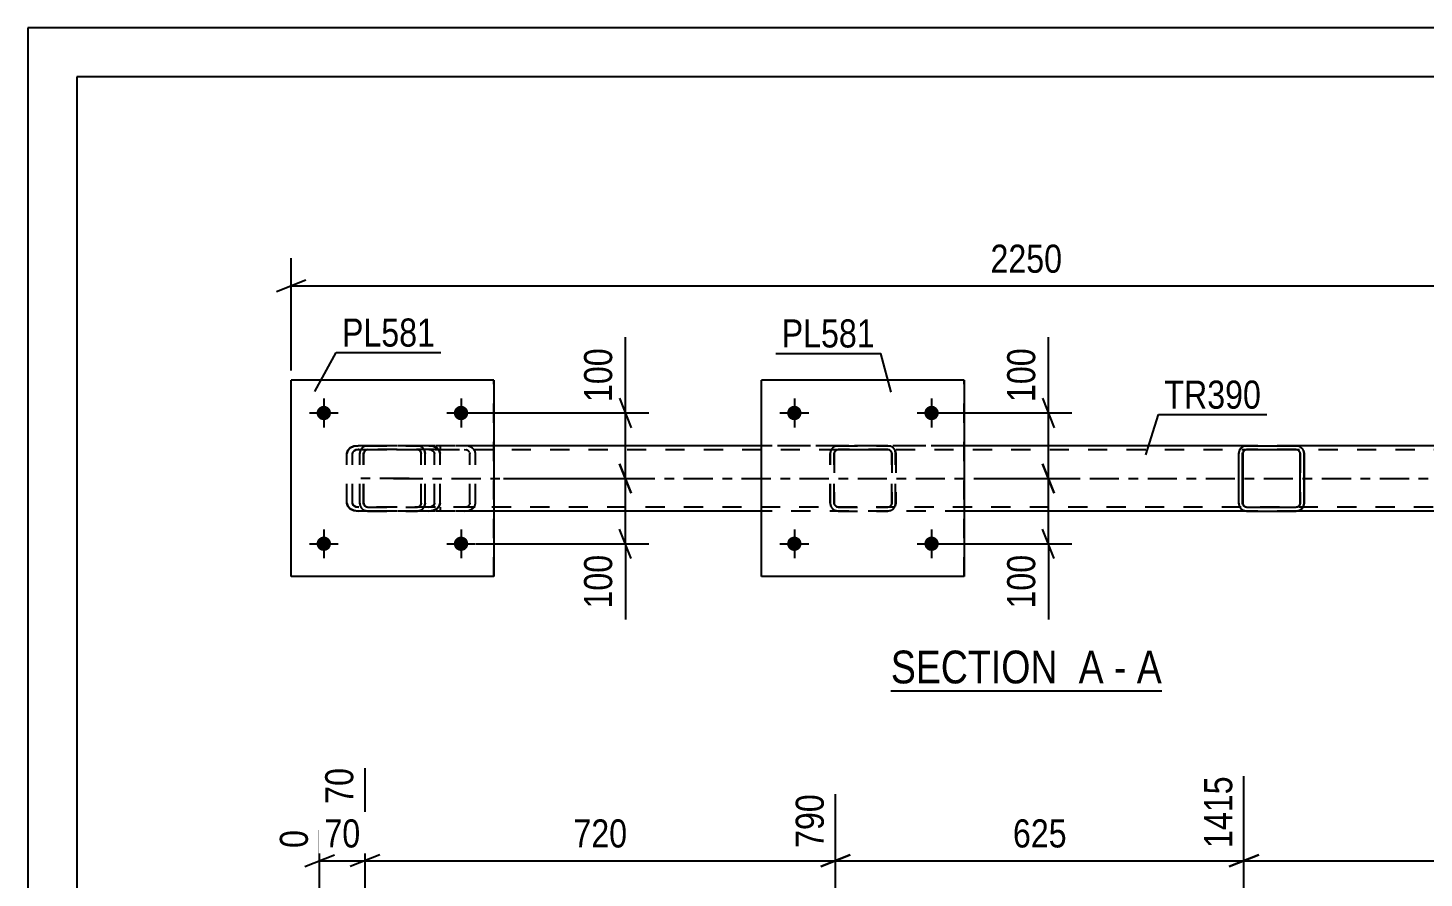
# Model space of a CAD drawing. Header units: millimetres. Extents: x 0 to 594, y 0 to 420.
# Drawn here: x 0 to 142.4, y 333.3 to 420 of the extents above; entities that cross this region are included whole.
import ezdxf

# ---------------------------------------------------------------- set-up
doc = ezdxf.new("R2010")
doc.units = ezdxf.units.MM
doc.linetypes.add('DXK_LINE_DOT2', pattern=[3.9198, 1.9599, -1.9599])
doc.linetypes.add('DXK_LINE_DOT3', pattern=[5.9187, 2.979, -0.9799, 0.9799, -0.9799])
doc.styles.add('Arial Narrow', font='ARIALN.TTF', dxfattribs={"height": 0.2})

# ---------------------------------------------------------------- blocks, each defined once
blk = doc.blocks.new('Unknown-761571251-1162')
at = {"color": 5, "linetype": 'Continuous'}
for p, q in [((594, 420), (0, 420)), ((0, 420), (0, 0)), ((589, 415), (5, 415)), ((5, 415), (5, 5))]:
    blk.add_line(p, q, dxfattribs=at)
blk = doc.blocks.new('Unknown-761571251-11 - 6985')
at = {"color": 6, "linetype": 'Continuous'}
blk.add_line((88.03, 352.42), (115.68, 352.42), dxfattribs=at)
at = {"color": 0, "linetype": 'Continuous'}
for points in [[(106.14, 353.17), (106.14, 356.67), (88.03, 356.67), (88.03, 353.17)], [(109.74, 353.17), (109.74, 356.67), (107.19, 356.67), (107.19, 353.17)], [(112.07, 353.17), (112.07, 356.67), (110.79, 356.67), (110.79, 353.17)], [(115.68, 353.17), (115.68, 356.67), (113.12, 356.67), (113.12, 353.17)]]:
    blk.add_wipeout(points, dxfattribs=at)
at = {"color": 7, "linetype": 'Continuous', "style": 'Arial Narrow'}
for s, p in [('SECTION ', (88.03, 353.17)), ('A', (107.19, 353.17)), ('A', (113.12, 353.17)), ('-', (110.79, 353.17))]:
    blk.add_text(s, height=3.34, dxfattribs=at).set_placement(p)
blk = doc.blocks.new('Part-761571251-6990 - 6985')
at = {"color": 7, "linetype": 'DXK_LINE_DOT2'}
for p, q in [((45.61, 377.4), (42.06, 377.4)), ((42.06, 377.4), (42.06, 377)), ((42.06, 377), (45.61, 377)), ((44.95, 377.34), (44.5, 377.4)), ((44.5, 377), (44.73, 376.97)), ((45.04, 376.76), (45.08, 376.6)), ((45.08, 371.54), (45.08, 376.6)), ((45.67, 376.6), (45.58, 376.91)), ((45.67, 371.54), (45.67, 376.6)), ((45.61, 371.14), (42.06, 371.14)), ((42.06, 371.14), (42.06, 370.74)), ((45.61, 370.74), (42.06, 370.74)), ((44.73, 371.17), (44.5, 371.14)), ((44.5, 370.74), (44.95, 370.8)), ((45.08, 371.54), (45.04, 371.39)), ((45.58, 371.23), (45.67, 371.54))]:
    blk.add_line(p, q, dxfattribs=at)
for centre, radius, start, end in [((44.6, 376.46), 0.53, 34.3521, 76.6378), ((44.7, 376.31), 1.06, 34.3521, 76.6378), ((44.6, 371.68), 0.53, 283.3622, 325.6479), ((44.7, 371.83), 1.06, 283.3622, 325.6479)]:
    blk.add_arc(centre, radius, start, end, dxfattribs=at)
blk = doc.blocks.new('Part-761571251-6997 - 6985')
at = {"color": 7, "linetype": 'DXK_LINE_DOT2'}
for p, q in [((32.54, 376.6), (32.63, 376.91)), ((32.54, 371.54), (32.54, 376.6)), ((32.63, 376.91), (32.87, 377.17)), ((32.87, 377.17), (33.24, 377.34)), ((33.15, 376.76), (33.11, 376.6)), ((33.11, 371.54), (33.11, 376.6)), ((33.28, 376.89), (33.15, 376.76)), ((33.24, 377.34), (33.68, 377.4)), ((33.46, 376.97), (33.28, 376.89)), ((33.68, 377), (33.46, 376.97)), ((47.52, 377.4), (33.68, 377.4)), ((33.68, 377), (174.72, 377)), ((40.91, 377.4), (41.35, 377.34)), ((41.13, 376.97), (40.91, 377)), ((41.32, 376.89), (41.13, 376.97)), ((41.44, 376.76), (41.32, 376.89)), ((41.35, 377.34), (41.72, 377.17)), ((41.49, 376.6), (41.44, 376.76)), ((41.49, 371.54), (41.49, 376.6)), ((41.72, 377.17), (41.97, 376.91)), ((41.97, 376.91), (42.06, 376.6)), ((42.06, 371.54), (42.06, 376.6)), ((129.39, 377.4), (74.85, 377.4)), ((95.52, 377.4), (74.85, 377.4)), ((32.63, 371.23), (32.54, 371.54)), ((32.87, 370.97), (32.63, 371.23)), ((33.24, 370.8), (32.87, 370.97)), ((33.11, 371.54), (33.15, 371.39)), ((33.15, 371.39), (33.28, 371.26)), ((33.68, 370.74), (33.24, 370.8)), ((33.28, 371.26), (33.46, 371.17)), ((33.46, 371.17), (33.68, 371.14)), ((174.72, 371.14), (33.68, 371.14)), ((47.52, 370.74), (33.68, 370.74)), ((40.91, 371.14), (41.13, 371.17)), ((41.35, 370.8), (40.91, 370.74)), ((41.13, 371.17), (41.32, 371.26)), ((41.32, 371.26), (41.44, 371.39)), ((41.72, 370.97), (41.35, 370.8)), ((41.44, 371.39), (41.49, 371.54)), ((41.97, 371.23), (41.72, 370.97)), ((42.06, 371.54), (41.97, 371.23)), ((95.52, 370.74), (74.85, 370.74)), ((129.39, 370.74), (124.32, 370.74))]:
    blk.add_line(p, q, dxfattribs=at)
at = {"color": 2, "linetype": 'Continuous'}
for p, q in [((74.85, 377.4), (47.52, 377.4)), ((124.32, 377.4), (95.52, 377.4)), ((176.56, 377.4), (129.39, 377.4)), ((74.85, 370.74), (47.52, 370.74)), ((124.32, 370.74), (95.52, 370.74)), ((176.56, 370.74), (129.39, 370.74))]:
    blk.add_line(p, q, dxfattribs=at)
at = {"color": 7, "linetype": 'DXK_LINE_DOT3'}
blk.add_line((37.3, 374.07), (175.64, 374.07), dxfattribs=at)
blk = doc.blocks.new('Part-761571251-6989 - 6985')
at = {"color": 7, "linetype": 'DXK_LINE_DOT2'}
for p, q in [((32.63, 376.91), (32.54, 376.6)), ((32.54, 371.54), (32.54, 376.6)), ((32.87, 377.17), (32.63, 376.91)), ((33.24, 377.34), (32.87, 377.17)), ((33.11, 376.6), (33.15, 376.76)), ((33.11, 371.54), (33.11, 376.6)), ((33.15, 376.76), (33.28, 376.89)), ((33.68, 377.4), (33.24, 377.34)), ((33.28, 376.89), (33.46, 376.97)), ((33.46, 376.97), (33.68, 377)), ((41.59, 377.4), (33.68, 377.4)), ((41.59, 377), (33.68, 377)), ((41.35, 377.34), (40.91, 377.4)), ((40.91, 377), (41.13, 376.97)), ((41.13, 376.97), (41.32, 376.89)), ((41.32, 376.89), (41.44, 376.76)), ((41.72, 377.17), (41.35, 377.34)), ((41.44, 376.76), (41.49, 376.6)), ((41.49, 371.54), (41.49, 376.6)), ((41.97, 376.91), (41.72, 377.17)), ((42.06, 376.6), (41.97, 376.91)), ((42.06, 371.54), (42.06, 376.6)), ((32.54, 371.54), (32.63, 371.23)), ((32.63, 371.23), (32.87, 370.97)), ((32.87, 370.97), (33.24, 370.8)), ((33.15, 371.39), (33.11, 371.54)), ((33.28, 371.26), (33.15, 371.39)), ((33.24, 370.8), (33.68, 370.74)), ((33.46, 371.17), (33.28, 371.26)), ((33.68, 371.14), (33.46, 371.17)), ((41.59, 371.14), (33.68, 371.14)), ((41.59, 370.74), (33.68, 370.74)), ((41.13, 371.17), (40.91, 371.14)), ((40.91, 370.74), (41.35, 370.8)), ((41.32, 371.26), (41.13, 371.17)), ((41.44, 371.39), (41.32, 371.26)), ((41.35, 370.8), (41.72, 370.97)), ((41.49, 371.54), (41.44, 371.39)), ((41.72, 370.97), (41.97, 371.23)), ((41.97, 371.23), (42.06, 371.54))]:
    blk.add_line(p, q, dxfattribs=at)
at = {"color": 7, "linetype": 'DXK_LINE_DOT3'}
blk.add_line((38.89, 374.07), (33.88, 374.07), dxfattribs=at)
blk = doc.blocks.new('Part-761571251-6992 - 6985')
at = {"color": 7, "linetype": 'DXK_LINE_DOT2'}
for p, q in [((81.91, 376.91), (81.85, 376.6)), ((81.85, 371.54), (81.85, 376.6)), ((81.85, 376.6), (81.86, 376.6)), ((81.86, 376.6), (81.92, 376.91)), ((81.86, 371.54), (81.86, 376.6)), ((82.25, 376.6), (82.28, 376.76)), ((82.25, 371.54), (82.25, 376.6)), ((82.25, 376.6), (82.26, 376.6)), ((82.29, 376.76), (82.26, 376.6)), ((82.26, 376.6), (82.26, 371.54)), ((82.28, 376.76), (82.37, 376.89)), ((82.38, 376.89), (82.29, 376.76)), ((82.35, 377.34), (82.66, 377.4)), ((82.65, 377.4), (82.35, 377.34)), ((82.37, 376.89), (82.5, 376.97)), ((82.51, 376.97), (82.38, 376.89)), ((82.5, 376.97), (82.65, 377)), ((82.5, 376.97), (82.51, 376.97)), ((82.66, 377), (82.51, 376.97)), ((82.65, 377.4), (87.72, 377.4)), ((82.65, 377.4), (82.66, 377.4)), ((82.65, 377), (87.72, 377)), ((82.65, 377), (82.66, 377)), ((82.66, 377.4), (87.73, 377.4)), ((87.73, 377), (82.66, 377)), ((87.72, 377.4), (87.73, 377.4)), ((88.03, 377.34), (87.72, 377.4)), ((87.72, 377), (87.73, 377)), ((87.72, 377), (87.87, 376.97)), ((87.73, 377.4), (88.03, 377.34)), ((87.88, 376.97), (87.73, 377)), ((87.87, 376.97), (88, 376.89)), ((88.01, 376.89), (87.88, 376.97)), ((88, 376.89), (88.09, 376.76)), ((88.1, 376.76), (88.01, 376.89)), ((88.03, 377.34), (88.03, 377.34)), ((88.09, 376.76), (88.12, 376.6)), ((88.13, 376.6), (88.1, 376.76)), ((88.12, 371.54), (88.12, 376.6)), ((88.12, 376.6), (88.13, 376.6)), ((88.13, 376.6), (88.13, 371.54)), ((88.52, 376.6), (88.46, 376.91)), ((88.47, 376.91), (88.53, 376.6)), ((88.52, 371.54), (88.52, 376.6)), ((88.52, 376.6), (88.53, 376.6)), ((88.53, 376.6), (88.53, 371.54)), ((81.85, 371.54), (81.86, 371.54)), ((81.85, 371.54), (81.91, 371.23)), ((81.92, 371.23), (81.86, 371.54)), ((82.25, 371.54), (82.26, 371.54)), ((82.28, 371.39), (82.25, 371.54)), ((82.26, 371.54), (82.29, 371.39)), ((82.37, 371.26), (82.28, 371.39)), ((82.29, 371.39), (82.38, 371.26)), ((82.66, 370.74), (82.35, 370.8)), ((82.35, 370.8), (82.65, 370.74)), ((82.5, 371.17), (82.37, 371.26)), ((82.38, 371.26), (82.51, 371.17)), ((82.5, 371.17), (82.51, 371.17)), ((82.65, 371.14), (82.5, 371.17)), ((82.51, 371.17), (82.66, 371.14)), ((82.65, 371.14), (87.72, 371.14)), ((82.65, 371.14), (82.66, 371.14)), ((82.65, 370.74), (87.72, 370.74)), ((82.65, 370.74), (82.66, 370.74)), ((82.66, 371.14), (87.73, 371.14)), ((82.66, 370.74), (87.73, 370.74)), ((87.87, 371.17), (87.72, 371.14)), ((87.72, 371.14), (87.73, 371.14)), ((87.72, 370.74), (88.03, 370.8)), ((87.72, 370.74), (87.73, 370.74)), ((87.73, 371.14), (87.88, 371.17)), ((88.03, 370.8), (87.73, 370.74)), ((88, 371.26), (87.87, 371.17)), ((87.88, 371.17), (88.01, 371.26)), ((88.09, 371.39), (88, 371.26)), ((88.01, 371.26), (88.1, 371.39)), ((88.03, 370.8), (88.03, 370.8)), ((88.12, 371.54), (88.09, 371.39)), ((88.1, 371.39), (88.13, 371.54)), ((88.12, 371.54), (88.13, 371.54)), ((88.46, 371.23), (88.52, 371.54)), ((88.53, 371.54), (88.47, 371.23)), ((88.52, 371.54), (88.53, 371.54))]:
    blk.add_line(p, q, dxfattribs=at)
at = {"color": 7, "linetype": 'DXK_LINE_DOT3'}
blk.add_line((85.18, 374.07), (85.2, 374.07), dxfattribs=at)
at = {"color": 7, "linetype": 'DXK_LINE_DOT2'}
for centre, start, end in [((82.65, 376.6), 112.5, 157.5), ((82.66, 376.6), 112.5, 157.5), ((87.73, 376.6), 22.5, 67.5), ((87.72, 376.6), 22.5, 67.5), ((82.65, 371.54), 202.5, 247.5), ((82.66, 371.54), 202.5, 247.5), ((87.73, 371.54), 292.5, 337.5), ((87.72, 371.54), 292.5, 337.5)]:
    blk.add_arc(centre, 0.8, start, end, dxfattribs=at)
blk = doc.blocks.new('Part-761571251-6993 - 6985')
at = {"color": 2, "linetype": 'Continuous'}
for p, q in [((95.52, 384.07), (74.85, 384.07)), ((74.85, 364.07), (74.85, 384.07)), ((95.52, 384.07), (95.52, 384.07)), ((95.52, 384.07), (95.52, 364.07)), ((95.52, 364.07), (74.85, 364.07)), ((95.52, 364.07), (95.52, 364.07))]:
    blk.add_line(p, q, dxfattribs=at)
at = {"color": 7, "linetype": 'DXK_LINE_DOT2'}
for p, q in [((74.85, 364.07), (74.85, 384.07)), ((95.52, 364.07), (95.52, 384.07))]:
    blk.add_line(p, q, dxfattribs=at)
blk = doc.blocks.new('Part-761571251-6994 - 6985')
at = {"color": 7, "linetype": 'DXK_LINE_DOT2'}
for p, q in [((33.91, 376.91), (33.85, 376.6)), ((33.85, 371.54), (33.85, 376.6)), ((33.85, 376.6), (33.86, 376.6)), ((33.86, 376.6), (33.92, 376.91)), ((33.86, 371.54), (33.86, 376.6)), ((34.25, 376.6), (34.28, 376.76)), ((34.25, 376.6), (34.26, 376.6)), ((34.25, 371.54), (34.25, 376.6)), ((34.29, 376.76), (34.26, 376.6)), ((34.26, 371.54), (34.26, 376.6)), ((34.28, 376.76), (34.37, 376.89)), ((34.38, 376.89), (34.29, 376.76)), ((34.65, 377.4), (34.35, 377.34)), ((34.35, 377.34), (34.66, 377.4)), ((34.37, 376.89), (34.5, 376.97)), ((34.51, 376.97), (34.38, 376.89)), ((34.5, 376.97), (34.65, 377)), ((34.5, 376.97), (34.51, 376.97)), ((34.66, 377), (34.51, 376.97)), ((34.65, 377.4), (39.72, 377.4)), ((34.65, 377.4), (34.66, 377.4)), ((34.65, 377), (34.66, 377)), ((34.65, 377), (39.72, 377)), ((34.66, 377.4), (39.73, 377.4)), ((34.66, 377), (39.73, 377)), ((39.72, 377.4), (39.73, 377.4)), ((40.03, 377.34), (39.72, 377.4)), ((39.72, 377), (39.73, 377)), ((39.72, 377), (39.87, 376.97)), ((39.73, 377.4), (40.03, 377.34)), ((39.88, 376.97), (39.73, 377)), ((39.87, 376.97), (40, 376.89)), ((40.01, 376.89), (39.88, 376.97)), ((40, 376.89), (40.09, 376.76)), ((40.1, 376.76), (40.01, 376.89)), ((40.03, 377.34), (40.03, 377.34)), ((40.09, 376.76), (40.12, 376.6)), ((40.13, 376.6), (40.1, 376.76)), ((40.13, 376.6), (40.12, 376.6)), ((40.12, 371.54), (40.12, 376.6)), ((40.13, 371.54), (40.13, 376.6)), ((40.52, 376.6), (40.46, 376.91)), ((40.47, 376.91), (40.53, 376.6)), ((40.52, 371.54), (40.52, 376.6)), ((40.52, 376.6), (40.53, 376.6)), ((40.53, 371.54), (40.53, 376.6)), ((33.85, 371.54), (33.86, 371.54)), ((33.85, 371.54), (33.91, 371.23)), ((33.92, 371.23), (33.86, 371.54)), ((34.25, 371.54), (34.26, 371.54)), ((34.28, 371.39), (34.25, 371.54)), ((34.26, 371.54), (34.29, 371.39)), ((34.37, 371.26), (34.28, 371.39)), ((34.29, 371.39), (34.38, 371.26)), ((34.35, 370.8), (34.65, 370.74)), ((34.66, 370.74), (34.35, 370.8)), ((34.5, 371.17), (34.37, 371.26)), ((34.38, 371.26), (34.51, 371.17)), ((34.5, 371.17), (34.51, 371.17)), ((34.65, 371.14), (34.5, 371.17)), ((34.51, 371.17), (34.66, 371.14)), ((34.65, 371.14), (34.66, 371.14)), ((34.65, 371.14), (39.72, 371.14)), ((34.65, 370.74), (39.72, 370.74)), ((34.65, 370.74), (34.66, 370.74)), ((34.66, 371.14), (39.73, 371.14)), ((34.66, 370.74), (39.73, 370.74)), ((39.87, 371.17), (39.72, 371.14)), ((39.72, 371.14), (39.73, 371.14)), ((39.72, 370.74), (40.03, 370.8)), ((39.72, 370.74), (39.73, 370.74)), ((39.73, 371.14), (39.88, 371.17)), ((40.03, 370.8), (39.73, 370.74)), ((40, 371.26), (39.87, 371.17)), ((39.88, 371.17), (40.01, 371.26)), ((40.09, 371.39), (40, 371.26)), ((40.01, 371.26), (40.1, 371.39)), ((40.03, 370.8), (40.03, 370.8)), ((40.12, 371.54), (40.09, 371.39)), ((40.1, 371.39), (40.13, 371.54)), ((40.12, 371.54), (40.13, 371.54)), ((40.46, 371.23), (40.52, 371.54)), ((40.53, 371.54), (40.47, 371.23)), ((40.52, 371.54), (40.53, 371.54))]:
    blk.add_line(p, q, dxfattribs=at)
at = {"color": 7, "linetype": 'DXK_LINE_DOT3'}
blk.add_line((37.18, 374.07), (37.2, 374.07), dxfattribs=at)
at = {"color": 7, "linetype": 'DXK_LINE_DOT2'}
for centre, start, end in [((34.65, 376.6), 112.5, 157.5), ((34.66, 376.6), 112.5, 157.5), ((39.72, 376.6), 22.5, 67.5), ((39.73, 376.6), 22.5, 67.5), ((34.65, 371.54), 202.5, 247.5), ((34.66, 371.54), 202.5, 247.5), ((39.72, 371.54), 292.5, 337.5), ((39.73, 371.54), 292.5, 337.5)]:
    blk.add_arc(centre, 0.8, start, end, dxfattribs=at)
blk = doc.blocks.new('Part-761571251-6995 - 6985')
at = {"color": 2, "linetype": 'Continuous'}
for p, q in [((47.52, 384.07), (26.85, 384.07)), ((26.85, 364.07), (26.85, 384.07)), ((47.52, 384.07), (47.52, 384.07)), ((47.52, 384.07), (47.52, 364.07)), ((47.52, 364.07), (26.85, 364.07)), ((47.52, 364.07), (47.52, 364.07))]:
    blk.add_line(p, q, dxfattribs=at)
at = {"color": 7, "linetype": 'DXK_LINE_DOT2'}
for p, q in [((26.85, 364.07), (26.85, 384.07)), ((47.52, 364.07), (47.52, 384.07))]:
    blk.add_line(p, q, dxfattribs=at)
blk = doc.blocks.new('Part-761571251-6996 - 6985')
at = {"color": 2, "linetype": 'Continuous'}
for p, q in [((123.58, 376.91), (123.52, 376.6)), ((123.52, 371.54), (123.52, 376.6)), ((123.92, 376.6), (123.95, 376.76)), ((123.92, 371.54), (123.92, 376.6)), ((123.92, 376.6), (123.93, 376.6)), ((123.96, 376.76), (123.93, 376.6)), ((123.93, 376.6), (123.93, 371.54)), ((123.95, 376.76), (124.04, 376.89)), ((124.04, 376.89), (123.96, 376.76)), ((124.32, 377.4), (124.01, 377.34)), ((124.04, 376.89), (124.17, 376.97)), ((124.17, 376.97), (124.04, 376.89)), ((124.17, 376.97), (124.32, 377)), ((124.33, 377), (124.17, 376.97)), ((124.32, 377.4), (129.39, 377.4)), ((124.32, 377), (129.39, 377)), ((129.39, 377.4), (129.7, 377.34)), ((129.69, 377.34), (129.39, 377.4)), ((129.39, 377), (129.54, 376.97)), ((129.54, 376.97), (129.67, 376.89)), ((129.67, 376.89), (129.76, 376.76)), ((129.76, 376.76), (129.79, 376.6)), ((129.79, 371.54), (129.79, 376.6)), ((130.13, 376.91), (130.19, 376.6)), ((130.19, 376.6), (130.13, 376.91)), ((130.19, 371.54), (130.19, 376.6)), ((130.19, 376.6), (130.19, 376.6)), ((130.19, 376.6), (130.19, 371.54)), ((123.52, 371.54), (123.58, 371.23)), ((123.92, 371.54), (123.93, 371.54)), ((123.95, 371.39), (123.92, 371.54)), ((123.93, 371.54), (123.96, 371.39)), ((124.04, 371.26), (123.95, 371.39)), ((123.96, 371.39), (124.04, 371.26)), ((124.01, 370.8), (124.32, 370.74)), ((124.17, 371.17), (124.04, 371.26)), ((124.04, 371.26), (124.17, 371.17)), ((124.32, 371.14), (124.17, 371.17)), ((124.17, 371.17), (124.33, 371.14)), ((124.32, 371.14), (129.39, 371.14)), ((124.32, 370.74), (129.39, 370.74)), ((129.54, 371.17), (129.39, 371.14)), ((129.7, 370.8), (129.39, 370.74)), ((129.39, 370.74), (129.69, 370.8)), ((129.67, 371.26), (129.54, 371.17)), ((129.76, 371.39), (129.67, 371.26)), ((129.69, 370.8), (129.7, 370.8)), ((129.79, 371.54), (129.76, 371.39)), ((130.19, 371.54), (130.13, 371.23)), ((130.13, 371.23), (130.19, 371.54)), ((130.19, 371.54), (130.19, 371.54))]:
    blk.add_line(p, q, dxfattribs=at)
at = {"color": 7, "linetype": 'DXK_LINE_DOT2'}
for p, q in [((123.52, 376.6), (123.53, 376.6)), ((123.53, 376.6), (123.59, 376.91)), ((123.53, 371.54), (123.53, 376.6)), ((123.93, 376.6), (123.93, 376.6)), ((124.02, 377.34), (124.33, 377.4)), ((124.17, 376.97), (124.17, 376.97)), ((124.32, 377.4), (124.33, 377.4)), ((124.32, 377), (124.33, 377)), ((124.33, 377.4), (129.39, 377.4)), ((129.39, 377), (124.33, 377)), ((129.39, 377.4), (129.39, 377.4)), ((129.39, 377), (129.39, 377)), ((129.55, 376.97), (129.39, 377)), ((129.68, 376.89), (129.55, 376.97)), ((129.76, 376.76), (129.68, 376.89)), ((129.69, 377.34), (129.7, 377.34)), ((129.79, 376.6), (129.76, 376.76)), ((129.79, 376.6), (129.79, 376.6)), ((129.79, 376.6), (129.79, 371.54)), ((123.52, 371.54), (123.53, 371.54)), ((123.59, 371.23), (123.53, 371.54)), ((123.93, 371.54), (123.93, 371.54)), ((124.33, 370.74), (124.02, 370.8)), ((124.17, 371.17), (124.17, 371.17)), ((124.32, 371.14), (124.33, 371.14)), ((124.32, 370.74), (124.33, 370.74)), ((124.33, 371.14), (129.39, 371.14)), ((124.33, 370.74), (129.39, 370.74)), ((129.39, 371.14), (129.55, 371.17)), ((129.39, 371.14), (129.39, 371.14)), ((129.39, 370.74), (129.39, 370.74)), ((129.55, 371.17), (129.68, 371.26)), ((129.68, 371.26), (129.76, 371.39)), ((129.76, 371.39), (129.79, 371.54)), ((129.79, 371.54), (129.79, 371.54))]:
    blk.add_line(p, q, dxfattribs=at)
at = {"color": 2, "linetype": 'Continuous'}
for centre, start, end in [((124.32, 376.6), 112.5, 157.5), ((129.39, 376.6), 22.5, 67.5), ((129.39, 376.6), 22.5, 67.5), ((124.32, 371.54), 202.5, 247.5), ((129.39, 371.54), 292.5, 337.5), ((129.39, 371.54), 292.5, 337.5)]:
    blk.add_arc(centre, 0.8, start, end, dxfattribs=at)
at = {"color": 7, "linetype": 'DXK_LINE_DOT2'}
for centre, start, end in [((124.33, 376.6), 112.5, 157.5), ((124.33, 371.54), 202.5, 247.5)]:
    blk.add_arc(centre, 0.8, start, end, dxfattribs=at)
blk = doc.blocks.new('Bolt-761571251-6998 - 6985')
at = {"linetype": 'Continuous'}
for points in [[(77.45, 367.41), (77.47, 367.56), (77.52, 367.71), (77.59, 367.84), (77.7, 367.95), (77.82, 368.04), (77.96, 368.1), (78.11, 368.14), (78.26, 368.14), (78.41, 368.1), (78.55, 368.04), (78.68, 367.95), (78.78, 367.84), (78.86, 367.7), (78.9, 367.56), (78.92, 367.41), (78.9, 367.25), (78.86, 367.11), (78.78, 366.97), (78.68, 366.86), (78.55, 366.77), (78.41, 366.71), (78.26, 366.68), (78.11, 366.68), (77.96, 366.71), (77.82, 366.77), (77.7, 366.86), (77.59, 366.98), (77.52, 367.11), (77.47, 367.25)], [(91.45, 367.41), (91.47, 367.56), (91.52, 367.71), (91.59, 367.84), (91.7, 367.95), (91.82, 368.04), (91.96, 368.1), (92.11, 368.14), (92.26, 368.14), (92.41, 368.1), (92.55, 368.04), (92.68, 367.95), (92.78, 367.84), (92.86, 367.7), (92.9, 367.56), (92.92, 367.41), (92.9, 367.25), (92.86, 367.11), (92.78, 366.97), (92.68, 366.86), (92.55, 366.77), (92.41, 366.71), (92.26, 366.68), (92.11, 366.68), (91.96, 366.71), (91.82, 366.77), (91.7, 366.86), (91.59, 366.98), (91.52, 367.11), (91.47, 367.25)]]:
    blk.add_hatch(color=1, dxfattribs=at).paths.add_polyline_path(points)
at = {"color": 1, "linetype": 'Continuous'}
for p, q in [((78.19, 368.87), (78.19, 365.94)), ((92.19, 368.87), (92.19, 365.94)), ((76.72, 367.41), (79.65, 367.41)), ((90.72, 367.41), (93.65, 367.41))]:
    blk.add_line(p, q, dxfattribs=at)
blk = doc.blocks.new('Bolt-761571251-6999 - 6985')
at = {"linetype": 'Continuous'}
for points in [[(77.45, 380.74), (77.47, 380.89), (77.52, 381.04), (77.59, 381.17), (77.7, 381.28), (77.82, 381.37), (77.96, 381.44), (78.11, 381.47), (78.26, 381.47), (78.41, 381.44), (78.55, 381.37), (78.68, 381.28), (78.78, 381.17), (78.86, 381.04), (78.9, 380.89), (78.92, 380.74), (78.9, 380.59), (78.86, 380.44), (78.78, 380.31), (78.68, 380.19), (78.55, 380.1), (78.41, 380.04), (78.26, 380.01), (78.11, 380.01), (77.96, 380.04), (77.82, 380.1), (77.7, 380.19), (77.59, 380.31), (77.52, 380.44), (77.47, 380.59)], [(91.45, 380.74), (91.47, 380.89), (91.52, 381.04), (91.59, 381.17), (91.7, 381.28), (91.82, 381.37), (91.96, 381.44), (92.11, 381.47), (92.26, 381.47), (92.41, 381.44), (92.55, 381.37), (92.68, 381.28), (92.78, 381.17), (92.86, 381.04), (92.9, 380.89), (92.92, 380.74), (92.9, 380.59), (92.86, 380.44), (92.78, 380.31), (92.68, 380.19), (92.55, 380.1), (92.41, 380.04), (92.26, 380.01), (92.11, 380.01), (91.96, 380.04), (91.82, 380.1), (91.7, 380.19), (91.59, 380.31), (91.52, 380.44), (91.47, 380.59)]]:
    blk.add_hatch(color=1, dxfattribs=at).paths.add_polyline_path(points)
at = {"color": 1, "linetype": 'Continuous'}
for p, q in [((78.19, 382.21), (78.19, 379.27)), ((92.19, 382.21), (92.19, 379.27)), ((76.72, 380.74), (79.65, 380.74)), ((90.72, 380.74), (93.65, 380.74))]:
    blk.add_line(p, q, dxfattribs=at)
blk = doc.blocks.new('Bolt-761571251-7000 - 6985')
at = {"linetype": 'Continuous'}
for points in [[(29.45, 367.41), (29.47, 367.56), (29.52, 367.71), (29.59, 367.84), (29.7, 367.95), (29.82, 368.04), (29.96, 368.1), (30.11, 368.14), (30.26, 368.14), (30.41, 368.1), (30.55, 368.04), (30.68, 367.95), (30.78, 367.84), (30.86, 367.7), (30.9, 367.56), (30.92, 367.41), (30.9, 367.25), (30.86, 367.11), (30.78, 366.97), (30.68, 366.86), (30.55, 366.77), (30.41, 366.71), (30.26, 366.68), (30.11, 366.68), (29.96, 366.71), (29.82, 366.77), (29.7, 366.86), (29.59, 366.98), (29.52, 367.11), (29.47, 367.25)], [(43.45, 367.41), (43.47, 367.56), (43.52, 367.71), (43.59, 367.84), (43.7, 367.95), (43.82, 368.04), (43.96, 368.1), (44.11, 368.14), (44.26, 368.14), (44.41, 368.1), (44.55, 368.04), (44.68, 367.95), (44.78, 367.84), (44.86, 367.7), (44.9, 367.56), (44.92, 367.41), (44.9, 367.25), (44.86, 367.11), (44.78, 366.97), (44.68, 366.86), (44.55, 366.77), (44.41, 366.71), (44.26, 366.68), (44.11, 366.68), (43.96, 366.71), (43.82, 366.77), (43.7, 366.86), (43.59, 366.98), (43.52, 367.11), (43.47, 367.25)]]:
    blk.add_hatch(color=1, dxfattribs=at).paths.add_polyline_path(points)
at = {"color": 1, "linetype": 'Continuous'}
for p, q in [((30.19, 368.87), (30.19, 365.94)), ((44.19, 368.87), (44.19, 365.94)), ((28.72, 367.41), (31.65, 367.41)), ((42.72, 367.41), (45.65, 367.41))]:
    blk.add_line(p, q, dxfattribs=at)
blk = doc.blocks.new('Bolt-761571251-7001 - 6985')
at = {"linetype": 'Continuous'}
for points in [[(29.45, 380.74), (29.47, 380.89), (29.52, 381.04), (29.59, 381.17), (29.7, 381.28), (29.82, 381.37), (29.96, 381.44), (30.11, 381.47), (30.26, 381.47), (30.41, 381.44), (30.55, 381.37), (30.68, 381.28), (30.78, 381.17), (30.86, 381.04), (30.9, 380.89), (30.92, 380.74), (30.9, 380.59), (30.86, 380.44), (30.78, 380.31), (30.68, 380.19), (30.55, 380.1), (30.41, 380.04), (30.26, 380.01), (30.11, 380.01), (29.96, 380.04), (29.82, 380.1), (29.7, 380.19), (29.59, 380.31), (29.52, 380.44), (29.47, 380.59)], [(43.45, 380.74), (43.47, 380.89), (43.52, 381.04), (43.59, 381.17), (43.7, 381.28), (43.82, 381.37), (43.96, 381.44), (44.11, 381.47), (44.26, 381.47), (44.41, 381.44), (44.55, 381.37), (44.68, 381.28), (44.78, 381.17), (44.86, 381.04), (44.9, 380.89), (44.92, 380.74), (44.9, 380.59), (44.86, 380.44), (44.78, 380.31), (44.68, 380.19), (44.55, 380.1), (44.41, 380.04), (44.26, 380.01), (44.11, 380.01), (43.96, 380.04), (43.82, 380.1), (43.7, 380.19), (43.59, 380.31), (43.52, 380.44), (43.47, 380.59)]]:
    blk.add_hatch(color=1, dxfattribs=at).paths.add_polyline_path(points)
at = {"color": 1, "linetype": 'Continuous'}
for p, q in [((30.19, 382.21), (30.19, 379.27)), ((44.19, 382.21), (44.19, 379.27)), ((28.72, 380.74), (31.65, 380.74)), ((42.72, 380.74), (45.65, 380.74))]:
    blk.add_line(p, q, dxfattribs=at)
blk = doc.blocks.new('StraightDimension-761571251-7125 - 6985')
at = {"color": 7, "linetype": 'Continuous'}
for p, q in [((26.85, 385.07), (26.85, 396.54)), ((28.35, 394.29), (25.35, 393.09)), ((26.85, 393.69), (176.85, 393.69))]:
    blk.add_line(p, q, dxfattribs=at)
at = {"color": 0}
blk.add_wipeout([(106.11, 394.44), (106.11, 398.64), (97.6, 398.64), (97.6, 394.44)], dxfattribs=at)
at = {"color": 3, "style": 'Arial Narrow'}
blk.add_text('2250', height=2.863, dxfattribs=at).set_placement((98.2, 395.04))
blk = doc.blocks.new('StraightDimension-761571251-7063 - 6985')
at = {"color": 7, "linetype": 'Continuous'}
for p, q in [((60.95, 380.74), (60.95, 388.47)), ((60.95, 380.74), (60.95, 388.47)), ((60.35, 382.24), (61.55, 379.24)), ((45.19, 380.74), (63.35, 380.74)), ((60.95, 374.07), (60.95, 380.74)), ((61.55, 372.57), (60.35, 375.57)), ((48.52, 374.07), (63.35, 374.07))]:
    blk.add_line(p, q, dxfattribs=at)
at = {"color": 0}
blk.add_wipeout([(60.2, 387.95), (56, 387.95), (56, 381.26), (60.2, 381.26)], dxfattribs=at)
at = {"color": 3, "style": 'Arial Narrow'}
blk.add_text('100', height=2.863, rotation=90.0002, dxfattribs=at).set_placement((59.6, 381.86))
blk = doc.blocks.new('StraightDimension-761571251-7064 - 6985')
at = {"color": 7, "linetype": 'Continuous'}
for p, q in [((60.35, 375.57), (61.55, 372.57)), ((48.52, 374.07), (63.35, 374.07)), ((60.95, 367.41), (60.95, 374.07)), ((61.55, 365.91), (60.35, 368.91)), ((45.74, 367.41), (63.35, 367.41)), ((60.95, 367.41), (60.95, 359.67)), ((60.95, 367.41), (60.95, 359.67))]:
    blk.add_line(p, q, dxfattribs=at)
at = {"color": 0}
blk.add_wipeout([(60.2, 366.88), (56, 366.88), (56, 360.2), (60.2, 360.2)], dxfattribs=at)
at = {"color": 3, "style": 'Arial Narrow'}
blk.add_text('100', height=2.863, rotation=90.0002, dxfattribs=at).set_placement((59.6, 360.8))
blk = doc.blocks.new('StraightDimension-761571251-7100 - 6985')
at = {"color": 7, "linetype": 'Continuous'}
for p, q in [((104.11, 380.74), (104.11, 388.47)), ((104.11, 380.74), (104.11, 388.47)), ((103.51, 382.24), (104.71, 379.24)), ((93.19, 380.74), (106.51, 380.74)), ((104.11, 374.07), (104.11, 380.74)), ((104.71, 372.57), (103.51, 375.57)), ((96.52, 374.07), (106.51, 374.07))]:
    blk.add_line(p, q, dxfattribs=at)
at = {"color": 0}
blk.add_wipeout([(103.36, 387.95), (99.16, 387.95), (99.16, 381.26), (103.36, 381.26)], dxfattribs=at)
at = {"color": 3, "style": 'Arial Narrow'}
blk.add_text('100', height=2.863, rotation=90.0002, dxfattribs=at).set_placement((102.76, 381.86))
blk = doc.blocks.new('StraightDimension-761571251-7101 - 6985')
at = {"color": 7, "linetype": 'Continuous'}
for p, q in [((103.51, 375.57), (104.71, 372.57)), ((96.52, 374.07), (106.51, 374.07)), ((104.11, 367.41), (104.11, 374.07)), ((104.71, 365.91), (103.51, 368.91)), ((93.19, 367.41), (106.51, 367.41)), ((104.11, 367.41), (104.11, 359.67)), ((104.11, 367.41), (104.11, 359.67))]:
    blk.add_line(p, q, dxfattribs=at)
at = {"color": 0}
blk.add_wipeout([(103.36, 366.88), (99.16, 366.88), (99.16, 360.2), (103.36, 360.2)], dxfattribs=at)
at = {"color": 3, "style": 'Arial Narrow'}
blk.add_text('100', height=2.863, rotation=90.0002, dxfattribs=at).set_placement((102.76, 360.8))
blk = doc.blocks.new('StraightDimension-761571251-6129 - 5487')
at = {"color": 7, "linetype": 'Continuous'}
for p, q in [((34.39, 317.69), (34.39, 344.54)), ((82.39, 317.69), (82.39, 341.87)), ((35.89, 335.69), (32.89, 334.49)), ((34.39, 335.09), (82.39, 335.09)), ((80.89, 334.49), (83.89, 335.69))]:
    blk.add_line(p, q, dxfattribs=at)
at = {"color": 0}
blk.add_wipeout([(61.74, 335.84), (61.74, 340.04), (55.05, 340.04), (55.05, 335.84)], dxfattribs=at)
at = {"color": 3, "style": 'Arial Narrow'}
blk.add_text('720', height=2.863, dxfattribs=at).set_placement((55.65, 336.44))
at = {"color": 0, "linetype": 'Continuous'}
blk.add_wipeout([(81.79, 342.47), (77.59, 342.47), (77.59, 335.79), (81.79, 335.79)], dxfattribs=at)
at = {"color": 3, "linetype": 'Continuous', "style": 'Arial Narrow'}
blk.add_text('790', height=2.863, rotation=90.0002, dxfattribs=at).set_placement((81.19, 336.39))
blk = doc.blocks.new('StraightDimension-761571251-6127 - 5487')
at = {"color": 7, "linetype": 'Continuous'}
for p, q in [((124.06, 319.29), (124.06, 343.7)), ((174.07, 286.63), (174.07, 343.7)), ((125.56, 335.69), (122.56, 334.49)), ((124.06, 335.09), (174.07, 335.09)), ((172.57, 334.49), (175.57, 335.69))]:
    blk.add_line(p, q, dxfattribs=at)
at = {"color": 0}
blk.add_wipeout([(152.41, 335.84), (152.41, 340.04), (145.72, 340.04), (145.72, 335.84)], dxfattribs=at)
at = {"color": 3, "style": 'Arial Narrow'}
blk.add_text('750', height=2.863, dxfattribs=at).set_placement((146.32, 336.44))
at = {"color": 0, "linetype": 'Continuous'}
blk.add_wipeout([(173.47, 344.3), (169.27, 344.3), (169.27, 335.79), (173.47, 335.79)], dxfattribs=at)
at = {"color": 3, "linetype": 'Continuous', "style": 'Arial Narrow'}
blk.add_text('2165', height=2.863, rotation=90.0002, dxfattribs=at).set_placement((172.87, 336.39))
blk = doc.blocks.new('StraightDimension-761571251-6128 - 5487')
at = {"color": 7, "linetype": 'Continuous'}
for p, q in [((124.06, 319.29), (124.06, 343.7)), ((82.39, 317.69), (82.39, 341.87)), ((83.89, 335.69), (80.89, 334.49)), ((82.39, 335.09), (124.06, 335.09)), ((122.56, 334.49), (125.56, 335.69))]:
    blk.add_line(p, q, dxfattribs=at)
at = {"color": 0}
blk.add_wipeout([(106.57, 335.84), (106.57, 340.04), (99.89, 340.04), (99.89, 335.84)], dxfattribs=at)
at = {"color": 3, "style": 'Arial Narrow'}
blk.add_text('625', height=2.863, dxfattribs=at).set_placement((100.49, 336.44))
at = {"color": 0, "linetype": 'Continuous'}
blk.add_wipeout([(123.46, 344.3), (119.26, 344.3), (119.26, 335.79), (123.46, 335.79)], dxfattribs=at)
at = {"color": 3, "linetype": 'Continuous', "style": 'Arial Narrow'}
blk.add_text('1415', height=2.863, rotation=90.0002, dxfattribs=at).set_placement((122.86, 336.39))
blk = doc.blocks.new('StraightDimension-761571251-6130 - 5487')
at = {"color": 7, "linetype": 'Continuous'}
for p, q in [((34.39, 317.69), (34.39, 344.54)), ((29.76, 293.29), (29.76, 338.21)), ((28.26, 334.49), (31.26, 335.69)), ((29.76, 335.09), (34.39, 335.09)), ((35.89, 335.69), (32.89, 334.49))]:
    blk.add_line(p, q, dxfattribs=at)
at = {"color": 0}
blk.add_wipeout([(34.5, 335.84), (34.5, 340.04), (29.65, 340.04), (29.65, 335.84)], dxfattribs=at)
at = {"color": 3, "style": 'Arial Narrow'}
blk.add_text('70', height=2.863, dxfattribs=at).set_placement((30.25, 336.44))
at = {"color": 0, "linetype": 'Continuous'}
for points in [[(33.79, 345.14), (29.59, 345.14), (29.59, 340.29), (33.79, 340.29)], [(29.16, 338.81), (24.96, 338.81), (24.96, 335.79), (29.16, 335.79)]]:
    blk.add_wipeout(points, dxfattribs=at)
at = {"color": 3, "linetype": 'Continuous', "style": 'Arial Narrow'}
for s, height, p in [('70', 2.863, (33.19, 340.89)), ('0', 2.86, (28.56, 336.39))]:
    blk.add_text(s, height=height, rotation=90.0002, dxfattribs=at).set_placement(p)
blk = doc.blocks.new('Mark-761571251-7135 - 6985')
at = {"color": 0}
blk.add_wipeout([(86.41, 387.42), (86.41, 390.42), (76.9, 390.42), (76.9, 387.42)], dxfattribs=at)
blk.add_wipeout([(86.41, 387.42), (86.41, 390.42), (76.9, 390.42), (76.9, 387.42)], dxfattribs=at)
at = {"color": 30, "linetype": 'Continuous'}
for p in [(76.3, 386.82), (88.08, 382.85)]:
    blk.add_line(p, (87.01, 386.82), dxfattribs=at)
at = {"color": 3, "style": 'Arial Narrow'}
blk.add_text('PL581', height=2.863, dxfattribs=at).set_placement((76.9, 387.42))
blk = doc.blocks.new('Mark-761571251-7136 - 6985')
at = {"color": 0}
blk.add_wipeout([(41.54, 387.51), (41.54, 390.51), (32.04, 390.51), (32.04, 387.51)], dxfattribs=at)
blk.add_wipeout([(41.54, 387.51), (41.54, 390.51), (32.04, 390.51), (32.04, 387.51)], dxfattribs=at)
at = {"color": 30, "linetype": 'Continuous'}
for p, q in [((29.27, 382.92), (31.44, 386.91)), ((31.44, 386.91), (42.14, 386.91))]:
    blk.add_line(p, q, dxfattribs=at)
at = {"color": 3, "style": 'Arial Narrow'}
blk.add_text('PL581', height=2.863, dxfattribs=at).set_placement((32.04, 387.51))
blk = doc.blocks.new('Mark-761571251-7137 - 6985')
at = {"color": 0}
blk.add_wipeout([(125.8, 381.18), (125.8, 384.18), (115.94, 384.18), (115.94, 381.18)], dxfattribs=at)
blk.add_wipeout([(125.8, 381.18), (125.8, 384.18), (115.94, 384.18), (115.94, 381.18)], dxfattribs=at)
at = {"color": 30, "linetype": 'Continuous'}
for p, q in [((114.06, 376.47), (115.34, 380.58)), ((115.34, 380.58), (126.4, 380.58))]:
    blk.add_line(p, q, dxfattribs=at)
at = {"color": 3, "style": 'Arial Narrow'}
blk.add_text('TR390', height=2.863, dxfattribs=at).set_placement((115.94, 381.18))

msp = doc.modelspace()

# ---------------------------------------------------------------- block references
for name in ['Unknown-761571251-1162', 'Part-761571251-6995 - 6985', 'Part-761571251-6993 - 6985', 'Bolt-761571251-7001 - 6985', 'Bolt-761571251-6999 - 6985', 'Part-761571251-6997 - 6985', 'Part-761571251-6989 - 6985', 'Part-761571251-6994 - 6985', 'Part-761571251-6990 - 6985', 'Part-761571251-6992 - 6985', 'Part-761571251-6996 - 6985', 'Bolt-761571251-7000 - 6985', 'Bolt-761571251-6998 - 6985']:
    msp.add_blockref(name, (0, 0))

# ---------------------------------------------------------------- next in the draw order: block references
for name in ['StraightDimension-761571251-7125 - 6985', 'Unknown-761571251-11 - 6985', 'StraightDimension-761571251-6129 - 5487', 'StraightDimension-761571251-6127 - 5487']:
    msp.add_blockref(name, (0, 0))

# ---------------------------------------------------------------- next in the draw order: block references
for name in ['Mark-761571251-7136 - 6985', 'Mark-761571251-7135 - 6985', 'StraightDimension-761571251-7063 - 6985', 'StraightDimension-761571251-7100 - 6985', 'Mark-761571251-7137 - 6985', 'StraightDimension-761571251-6130 - 5487', 'StraightDimension-761571251-6128 - 5487']:
    msp.add_blockref(name, (0, 0))

# ---------------------------------------------------------------- next in the draw order: block references
for name in ['StraightDimension-761571251-7064 - 6985', 'StraightDimension-761571251-7101 - 6985']:
    msp.add_blockref(name, (0, 0))

doc.saveas('drawing.dxf')
